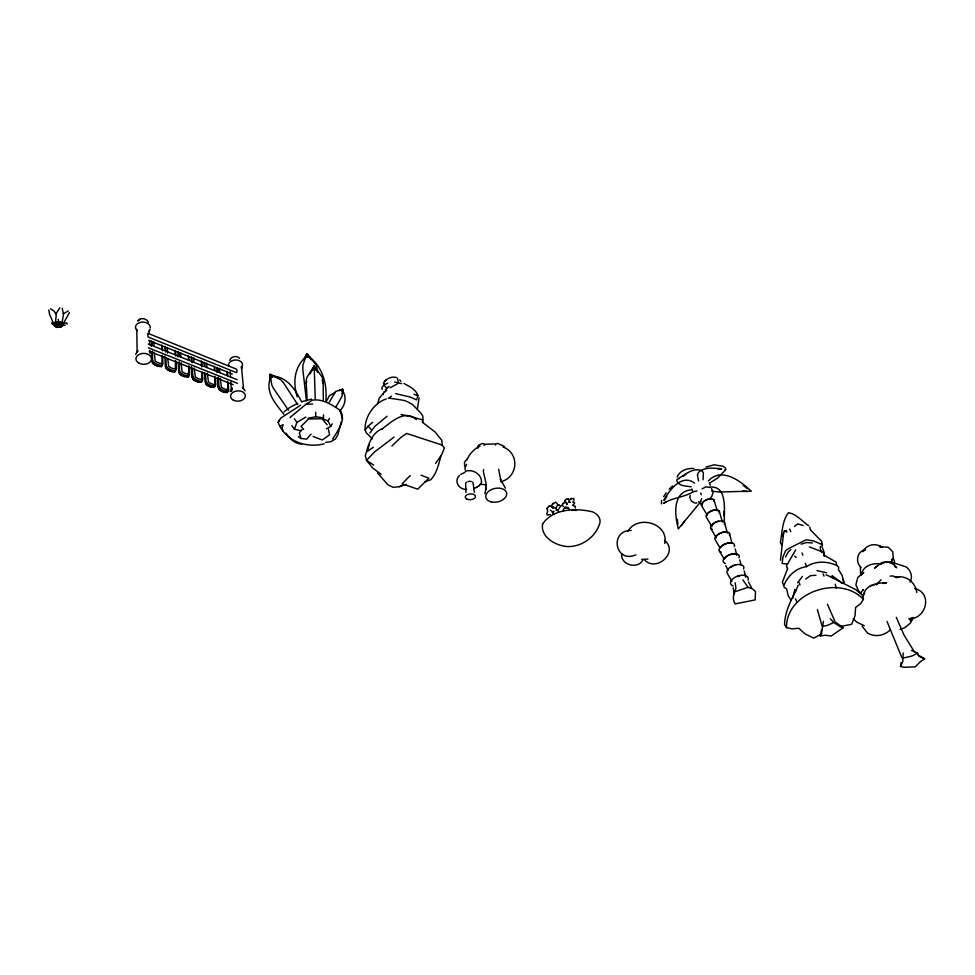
<?xml version="1.0" encoding="UTF-8"?>
<svg xmlns="http://www.w3.org/2000/svg" width="975" height="975" viewBox="0 0 975 975"><rect width="100%" height="100%" fill="white"/><g stroke="black" fill="none" stroke-linecap="round" stroke-linejoin="round"><path stroke-width="1.46" d="M824.131 556.347L824.131 552.398L821.949 546.634L822.437 544.781L821.559 541.149L810.639 530.107M860.34 567.011L860.645 573.507M823.448 621.294L821.62 632.982L820.292 636.017L825.155 635.249L831.285 635.993L843.241 627.693L835.368 622.099M903.167 652.945L902.838 661.318L900.486 666.425L903.813 667.29L915.269 666.863L920.181 661.83L924.641 658.807L917.548 654.664M48.823 309.952L49.603 314.425L54.112 324.724L57.647 323.773L58.939 322.481M661.428 503.892L661.611 500.382M423.077 421.822L422.797 416.02L420.859 413.12L412.51 404.467L407.075 401.529M821.754 633.713L813.784 638.162L805.082 633.908L798.818 628.266L791.944 628.826L786.484 627.608C786.082 591.886 839.999 574.336 863.423 599.345L860.706 603.586L855.599 607.437L855.063 615.603L851.687 624.305L841.303 626.316M894.209 564.306L894.477 561.161L893.258 558.334M820.414 546.378L820.219 548.62L821.498 551.984M384.101 382.614L383.87 385.04L381.92 387.562L382.127 389.561M780.475 560.247L783.571 532.996M553.215 508.28L551.911 506.659L552.118 504.367L553.276 503.161M724.34 520.601C724.132 509.328 727.301 485.416 709.91 487.122M621.709 553.568C620.21 564.793 637.382 569.827 642.83 560.162M419.067 397.812L417.398 409.073M820.292 636.017L821.608 629.521M465.892 492.558L465.672 484.027M217.206 367.404L217.084 372.572M217.352 371.012L217.632 368.928M664.767 543.355C668.947 523.343 637.662 514.337 628.01 531.156M204.019 364.516L204.36 362.237M703.06 479.773L703.365 472.924L702.195 470.876C693.188 466.757 684.45 475.239 677.016 479.468L676.76 480.346C678.271 486.33 686.4 486.001 691.263 486.805M191.015 359.3L191.38 357.008M900.486 666.425L901.083 662.756M178.267 351.743L178.023 356.947M178.388 355.4L178.73 353.291M164.629 348.709L165.031 346.418M151.649 341.031L151.308 346.259M306.345 356.338L306.857 353.62L311.391 359.495L306.857 353.62L303.566 359.58L305.723 357.337L306.857 353.62M484.916 493.606L486.196 487.317L485.782 489.438L485.952 482.966L483.356 471.376A7.739 5.094 -11.8 0 1 483.71 469.56M306.199 383.699L306.686 381.335M713.091 492.363L711.738 496.555L710.202 497.92M690.215 495.398L689.776 497.396L691.372 501.113L694.907 503.112L696.93 502.881M341.25 421.943L337.898 434.631L335.473 438.957L330.696 441.785L325.699 442.321M792.736 598.297L794.832 589.424M377.593 403.796L379.202 398.409L382.98 393.79M440.883 455.971C438.665 464.283 436.812 473.302 430.731 479.761L425.015 481.784M383.102 394.412L384.113 391.658M69.469 312.561L63.034 324.017M564.635 501.491L566.109 499.237L568.852 499.042M564.903 501.101L565.207 500.053M735.174 582.818L735.954 588.254C733.919 593.214 731.737 598.991 735.138 603.903L755.174 599.905L755.503 591.581L752.651 588.985L748.069 587.316L742.852 579.857M892.076 559.333L891.26 562.014L906.372 567.023C910.882 570.692 913.027 576.749 910.065 582.038M466.111 465.952L466.611 464.332M289.88 417.617L306.187 404.101L312.341 400.164C322.652 398.543 331.939 404.82 340.104 410.28C346.612 420.054 337.643 430.609 332.755 438.994M369.464 444.039L367.087 451.583L373.315 447.257M782.572 536.347L784.363 530.9L786.593 530.558M301.653 401.944C295.413 389.915 288.027 377.691 273.232 375.984L270.587 377.544C264.773 392.121 275.669 403.723 283.92 414.363M403.991 383.48C409.281 386.514 416.167 389.403 417.922 395.777L416.569 399.86L410.024 396.983L395.57 393.644M67.153 324.175L66.8 322.957L65.362 323.005L62.278 324.541L62.217 325.845L60.682 327.173L57.098 327.222L57.159 325.906L58.707 324.577L60.828 324.017M317.789 372.084L316.144 364.857L309.611 356.96L305.687 357.008L302.945 365.016L302.798 369.257L306.455 400.908M300.897 430.645L294.462 429.244L296.9 422.431L305.821 417.056M547.743 511.168L546.768 513.983L547.255 515.007L550.29 514.495M566.804 504.745L567.292 503.405M60.803 326.771L62.01 326.162L62.424 324.553L61.791 322.883L60.474 322.116L59.256 322.725L59.499 326.016L60.803 326.771L61.401 325.15M467.001 459.883C469.268 453.875 474.325 448.793 480.127 446.062M573.897 500.541L573.873 498.444L571.07 498.822M795.417 591.825L798.245 585.122M218.339 377.337L218.936 386.015L219.899 388.342L219.022 389.366A10.518 6.057 38.6 0 0 227.175 392.584L227.638 388.026M227.175 392.584L228.723 389.89L228.187 382.663M226.029 391.121L225.542 392.316A8.495 4.899 38.6 0 1 219.192 389.805L218.059 387.051L217.474 378.361M205.493 373.632L205.932 380.884L206.895 383.212L206.03 384.247A10.591 6.118 38.3 0 0 214.256 387.489L215.828 384.784L215.341 377.544M213.123 386.039L212.623 387.221A8.543 4.936 38.3 0 1 206.212 384.698L205.067 381.92L204.543 373.218M700.745 500.882L701.671 498.7M495.495 445.027L495.982 443.881L497.579 443.418L503.673 446.002L504.441 447.464M787.727 568.218L782.413 582.087L784.339 587.462L786.606 588.839L788.092 595.445L791.078 600.332M192.416 368.428L192.806 375.692L193.769 378.032L192.904 379.08A10.652 6.167 37.9 0 0 201.216 382.358L201.935 380.677M201.216 382.358L202.8 379.641L202.373 372.389M178.291 362.773L178.693 371.512L179.644 373.852A10.725 6.216 37.5 0 0 188.041 377.167L188.626 372.584M188.041 377.167L189.637 374.437L189.26 367.173M135.647 354.4L137.865 350.561L137.097 352.268L136.805 329.27M149.175 331.378L150.04 329.477M165.872 357.862L166.152 365.162L167.103 367.514L166.238 368.574A10.81 6.264 37.1 0 0 174.72 371.914L176.353 369.184L176.024 361.908M173.635 370.463L173.087 371.646A8.726 5.07 37.1 0 1 166.469 369.05L165.299 366.222L164.909 356.009M174.72 371.914L175.488 370.244M152.344 351.037L152.624 359.812L153.562 362.176L152.697 363.236A10.883 6.325 36.7 0 0 161.277 366.624L162.069 364.942M161.277 366.624L162.923 363.882L162.654 356.582M863.021 596.2L864.118 593.897M229.783 360.287C231.16 356.265 236.767 355.18 239.631 358.337M324.261 443.832C305.882 448.5 285.2 440.98 278.143 422.419L279.398 419.945M310.087 373.949L311.976 370.232M241.471 368.794L242.385 367.002M230.112 391.694L232.196 387.965L231.477 391.255L230.88 382.017M863.094 595.652C865.642 584.525 877.11 582.794 886.641 582.733L883.106 583.513M326.637 400.969L329.343 395.777L335.254 392.34M785.533 557.054L788.153 552.069L790.835 549.559M329.306 402.175L335.656 391.511L340.531 389.89L342.627 390.78C347.039 397.788 345.065 405.344 339.702 411.194M796.161 589.826C790.688 600.722 784.875 612.215 784.558 624.597L786.484 627.608M556.03 507.902L557.383 505.464M369.878 433.01L374.814 426.38L387.087 416.227M326.332 428.817L330.732 426.38L328.039 420.944L329.513 418.348M336.131 406.66L342.03 396.264L342.627 390.78M677.223 477.08C679.599 470.523 687.375 468 693.798 468.475M330.732 426.38L332.231 423.857M784.046 584.963C788.275 575.543 795.978 568.059 806.52 566.646C815.795 560.674 826.873 561.1 836.721 565.403L838.732 567.267L838.463 569.607L842.132 575.433L843.789 582.343L841.401 583.44M912.758 619.028L910.248 623.22L904.812 627.693L900.035 629.362M278.143 422.419L280.8 418.08L300.641 405.186M862.497 596.298L864.667 592.751M664.304 500.504L666.937 496.287M323.31 399.835L323.127 380.323L322.164 377.106L316.546 369.306L314.255 368.94L311.963 369.403L306.869 377.423L306.113 380.689L307.149 400.213M663.792 499.98C669.764 490.011 681.659 473.448 694.614 483.1M663.682 496.628L666.169 492.85M681.525 525.598L684.377 521.284M795.649 549.949L786.435 565.829L787.203 568.096M459.505 475.422C453.448 481.199 459.018 489.828 466.623 489.34M863.241 551.082C866.592 544.672 875.245 542.831 881.181 546.743M797.623 582.782L802.401 576.42M478.969 485.83L481.272 483.137C482.954 474.923 472.802 468.512 465.453 471.291M700.854 501.564L678.307 528.852C674.761 515.361 671.982 491.888 691.178 489.803M372.413 438.872L366.247 432.803L365.138 430.133L368.099 426.16L372.706 422.273M435.569 463.466L441.773 454.484L444.405 447.939L442.163 445.075L406.563 433.412L400.481 437.763L391.865 446.05M862.973 590.046L863.423 589.461L860.632 592.983M383.407 383.358C385.832 378.714 391.219 376.204 396.301 377.459M912.966 617.419L910.211 620.831L912.783 617.797L908.883 618.796C926.165 619.539 933.16 592.934 914.769 588.547M179.644 373.852L180.497 372.803L179.546 370.451L179.144 361.713M384.418 382.017L385.881 380.25L385.003 381.237M862.851 551.667L865.52 549.547C857.001 551.228 855.002 561.905 861.023 567.426M877.939 583.074L881.034 579.723M302.055 429.634L299.398 432.656L300.848 438.433L306.674 439.152L311.074 434.131M385.186 390.097L389.074 386.332M552.557 504.294L555.494 502.222L557.273 503.673M305.687 357.008C294.158 367.465 292.78 382.59 297.229 396.813M410.207 475.532L402.102 483.795L417.69 489.17L428.903 478.213L421.102 475.191M460.712 474.411L464.965 472.29M558.809 508.804L560.735 506.013L558.773 504.758M63.18 313.804L68.335 310.976M669.13 489.218L672.616 485.94M702.073 488.877L705.912 486.854L709.556 487.354M573.142 505.184L574.628 503.076L574.007 502.186M562.782 503.527L566.268 502.198M563.392 503.283L561.734 505.489L563.623 506.5M877.11 584.025L876.184 584.805L878.926 582.514M139.925 319.203L137.792 320.946C140.583 317.241 146.603 318.191 148.468 322.274M384.747 392.06L386.783 390.402M708.325 480.931C721.598 466.635 740.488 480.992 751.25 491.168L719.148 491.997L711.677 491.217M890.431 629.753C884.374 635.761 875.111 637.455 867.604 633.116L862.083 626.194M284.005 411.913L289.648 407.587M794.442 526.403L797.672 523.855L803.095 525.501M877.451 565.963L874.502 568.157L881.729 562.612C887.348 561.112 893.368 562.867 896.72 567.73L894.806 566.67M59.816 307.783L56.465 313.024L55.478 322.177L61.206 322.628L62.51 325.016L61.888 325.808L60.377 325.382L58.195 322.408M388.208 398.507L391.438 396.155M683.17 476.251L686.022 474.179M394.095 437.068L374.692 451.815L366.527 460.298L372.535 467.878L381.14 474.289M571.764 510.632L573.227 509.572L575.567 510.242M805.752 579.04L810.396 575.689L815.929 575.262M473.606 488.694L477.226 487.073M663.999 503.258L666.339 501.577M476.641 487.488L479.761 485.27M390.073 387.782L398.531 383.199M725.924 469.56L717.344 478.262L709.849 482.893M273.439 376.301L270.806 377.873L270.075 374.376L275.389 376.801L270.075 374.376L270.124 379.933M290.635 407.002L297.692 403.345M339.215 390.646L340.531 389.89M342.103 393.169L343.407 392.413M881.363 563.83L885.763 561.978L891.272 562.039L893.21 557.615L892.71 551.74L890.199 549.132L888.054 547.207L879.596 546.683L881.705 547.024L879.596 546L882.192 547.341M467.086 458.969L464.478 462.235L464.673 466.416M924.641 658.807L918.816 656.175L917.633 653.092L912.161 655.968L902.838 658.149M54.21 325.065L57.891 324.651L60.292 327.003L56.623 327.429L51.712 322.92L52.406 323.919M663.427 503.38C672.25 497.798 683.134 497.518 692.165 492.399M565.975 506.878L563.343 509.194L563.513 510.839M279.947 426.27L283.14 424.649L282.031 428.244L283.262 431.194M500.797 481.833C518.237 477.214 519.967 453.351 502.917 446.867M843.241 627.693L839.597 626.401L833.918 622.477L826.958 625.536L822.23 626.377M340.226 390.378L342.603 389.208L343.237 392.73M387.721 383.138L383.87 385.04L386.88 388.282M377.459 472.851L387.965 484.831L393.205 487.354L399.518 486.671L403.272 484.916M705.949 467.074L714.078 464.795L723.17 466.294L725.778 468.305M548.633 506.257L550.107 505.708L551.911 506.659M550.156 505.891L547.133 507.804L547.304 510.327M571.643 498.383L568.791 500.736L569.656 502.283M399.518 486.671L406.319 484.319M568.206 508.048L565.597 508.316L565.073 507.378M748.069 587.316L734.614 591.862M301.945 401.651L311.549 399.116M635.871 554.836C614.957 563.94 609.095 530.156 631.215 530.437M801.145 544.148L806.264 542.575L812.48 542.929M386.222 398.97C373.864 402.919 364.248 417.422 365.138 430.133M692.652 491.863L696.967 490.973M556.067 510.327L558.675 509.767M314.267 369.367L311.976 369.83L314.145 365.978L316.558 369.744L314.267 369.367L314.145 365.978L311.988 370.658L311.963 369.403M308.1 418.238L315.79 416.764L323.493 417.848L323.456 414.85M552.593 511.595L554.056 511.339M553.642 508.097L555.104 507.853L558.553 511.582M65.228 325.175L61.644 325.626M881.303 563.94C872.515 562.782 863.265 565.342 861.083 575.055L863.74 572.374L857.793 577.505L855.904 584.768L858.402 590.618L860.742 593.178M787.678 564.001L782.145 563.55L782.986 556.847L785.692 550.534L788.958 548.377L806.179 539.772L813.467 540.869L822.437 544.781M870.382 585.707L874.161 585.232M485.721 444.198L494.995 443.991M568.754 502.344L570.314 502.198M647.973 559.089L641.648 559.406M678.661 478.591L679.343 478.542M890.163 576.079L892.929 575.957L897.646 577.724M62.229 308.234L63.533 314.34L61.912 323.359C59.877 320.714 55.758 321.238 53.942 323.846L54.112 324.724M305.723 357.337L309.648 357.301M306.187 404.101L312.622 404.064M724.608 470.048L725.363 470.06M572.532 505.294L575.335 506.293L575.36 507.963M895.903 577.188L899.377 577.285L895.318 577.407C905.641 574.446 915.537 582.233 916.78 592.471M148.249 344.053L237.12 379.653M486.232 484.794L480.785 484.331M60.73 323.749L56.184 322.908M825.983 574.836L833.162 577.858M721.427 468.756C713.785 468.158 704.486 466.72 698.392 472.461L697.43 474.788L698.575 480.943M389.939 398.263L401.846 400.03M394.656 381.968L401.651 383.675M742.877 490.998L747.277 491.607M717.612 468.804L721.719 469.414M557.334 504.77L558.565 504.952M817.013 570.57L826.483 572.764M401.127 414.57L408.086 415.947M409.476 416.227L422.577 419.884M567.34 498.822L568.437 499.054M301.604 444.137C294.694 443.637 289.478 438.665 285.907 433.107M552.691 514.166L554.08 514.495M552.24 512.667L553.41 512.947M402.846 400.225L406.075 401.054M911.406 650.459L917.633 653.092M809.384 546.902L823.022 552.167L823.887 554.422M484.502 443.844L482.308 443.515L478.628 445.161L477.518 446.977L478.018 448.11M50.578 308.77L54.259 311.281L56.477 314.827M148.358 347.783L237.413 383.333M313.109 436.471L322.25 439.993L329.587 434.862L328.38 429.073M413.936 394.205L417.922 395.777M149.114 351.232L233.159 384.674M148.797 340.446L232.355 374.034M323.286 418.945L328.039 420.944M830.907 576.956L855.977 589.765L862.985 595.762L863.423 599.345M864.264 625.743L856.659 622.05L853.186 618.686M784.363 530.9L786.971 532.07M236.572 372.694L148.042 336.997A6.91 1.207 77.3 0 1 147.932 333.316L236.291 369.062A6.74 4.582 -17.3 0 1 236.888 371.78M422.114 422.041L435.143 432.035L441.87 440.408L442.163 445.075M273.232 375.984L280.642 379.75L283.128 382.273L297.716 404.625M551.46 507.134L552.533 507.695M823.57 554.86L836.111 562.124L836.721 565.403M552.362 511.692L553.264 512.204M569.437 509.438L567.767 507.183M550.266 510.193L551.497 510.937M373.73 465.148L366.527 460.298L365.259 455.861C368.306 445.404 371.195 432.997 382.553 428.573L381.591 429.232C391.389 422.248 404.576 408.793 416.398 419.64M832.077 575.616L840.438 581.953M298.362 436.69L300.848 438.433M743.218 485.379L747.459 488.682M574.897 509.73L575.969 510.583M830.286 618.845L833.918 622.477M808.592 525.659C802.169 521.32 796.477 514.057 788.507 512.704C782.06 520.747 782.23 532.691 780.353 542.49L781.597 544.818M794.686 556.177L796.258 557.481M702.256 505.135L698.612 501.638M644.39 559.735C656.212 572.764 679.319 552.167 664.499 540.345M270.075 374.376L271.928 376.179M368.099 426.16L371.572 429.963M566.268 502.783L567.133 503.746M303.664 429.439L301.08 426.416L308.539 418.994L322.055 418.726L327.125 424.844M399.713 379.872L400.908 381.31M309.611 356.96C323.03 368.136 327.112 383.809 325.906 400.774M914.623 652.165L904.044 635.139L896.293 617.309M505.452 488.195L500.37 479.164L500.918 480.809L498.639 469.182M291.83 425.527L294.462 429.244M572.776 501.698L573.288 502.442M288.466 410.183L273.305 388.135L271.818 385.015L270.587 377.544M294.365 418.763L296.9 422.431M245.091 390.817L242.507 387.355L243.518 388.867L241.447 366.271L241.532 367.892M710.69 528.292L716.393 537.968M719.282 550.826L724.218 559.223M316.546 370.134L317.947 372.56M547.194 508.499L547.718 509.438M707.338 515.348L701.488 505.538A6.849 2.986 -23.7 0 1 707.923 499.407A6.849 2.986 -23.7 0 1 713.81 501.528M711.287 525.501L706.168 516.945A7.178 3.218 -23.2 0 1 712.896 510.486A7.178 3.218 -23.2 0 1 719.123 512.862M720.074 548.035L715.065 539.589A7.849 3.754 -22 0 1 722.39 532.435A7.849 3.754 -22 0 1 729.373 535.421M748.495 581.941L751.518 587.633M834.685 620.88L827.434 604.232M397.386 378.117L398.409 382.468M725.778 565.719L728.167 570.351M711.494 488.633L712.53 490.657M731.92 581.405L727.179 573.129A8.897 4.692 -19.7 0 1 735.418 564.891A8.897 4.692 -19.7 0 1 743.62 569.034M823.046 573.861L824.033 576.103M795.429 598.882L797.184 602.44M342.603 419.36L340.104 410.28M790.749 531.728L789.701 529.108M179.181 372.645L179.851 374.315A8.665 5.021 37.5 0 0 184.616 376.655M709.41 483.052L710.227 485.197M691.86 488.95L692.664 491.132M805.313 563.379L806.52 566.646M802.852 555.25L802.035 552.996M901.924 657.759L887.031 621.453M717.283 510.827L713.932 499.834M817.367 609.533L821.913 625.56M799.963 585.024L799.317 582.672M722.402 522.027L719.245 511.046M700.72 493.07L701.269 494.788M727.387 533.167L724.425 522.222M474.398 492.424L473.07 482.954A3.754 2.157 -4.3 0 0 472.436 482.101M809.737 527L810.359 529.657M58.11 319.325L58.768 321.592M731.847 542.99L729.458 533.349M322.152 379.823L323.103 383.333M735.162 548.925L736.893 555.336M835.246 584.159L836.233 588.01M739.793 559.967L741.073 565.086M744.242 570.972L745.704 577.334M843.326 579.442L843.789 582.343M733.188 587.827L734.199 594.202M723.682 511.4L724.254 516.457M677.43 519.407L677.905 524.635M227.443 372.548L227.663 375.436M227.004 371.365L227.321 375.643M227.736 381.347L227.784 389.671A8.507 4.887 38.7 0 1 221.423 387.16L220.24 378.361M219.558 368.367L219.85 372.645M217.754 368.648L217.949 371.548M218.315 385.296L218.51 388.16M214.671 367.417L214.866 370.317M214.22 366.222L214.5 370.512M214.878 376.228L214.853 384.564A8.556 4.936 38.3 0 1 208.443 382.029L207.309 373.218M230.197 371.438L230.587 377.483M206.688 363.188L206.956 367.49M204.872 363.48L205.055 366.381M204.921 373.023L205.274 378.739M201.764 362.237L202.02 366.588M201.301 361.03L201.642 366.758M201.983 372.487L201.801 379.409A8.617 4.973 37.9 0 1 195.317 376.85L194.244 368.002M193.696 357.971L193.928 362.273M191.868 358.252L192.112 362.615M191.965 369.257L192.428 377.873M191.405 366.563L191.953 376.74L193.099 379.531A8.604 4.985 37.9 0 0 199.582 382.09M188.736 356.996L188.882 359.897M188.248 355.778L188.48 360.08M188.772 365.832L188.614 374.193A8.678 5.021 37.5 0 1 182.069 371.609L181.045 362.749M180.57 352.694L180.777 356.996M178.742 352.974L178.876 355.887M178.717 362.578L178.913 366.893M175.561 351.707L175.768 356.07M175.073 350.476L175.268 354.79M175.524 360.543L175.293 368.928A8.738 5.058 37.2 0 1 168.675 366.32L167.773 358.885M149.09 330.367L149.212 333.243M149.504 340.433L149.675 344.748M149.906 350.5L150.028 353.364M167.31 347.356L167.542 353.121M165.47 347.648L165.64 352.024M165.689 364.492L165.799 367.368M314.255 368.94L315.23 398.629M162.264 346.357L162.435 350.744M161.765 345.126L161.923 349.452M162.13 355.217L161.838 363.614A8.799 5.107 36.8 0 1 155.159 360.969L154.257 352.072M153.916 341.969L154.062 346.296M315.644 412.23L315.79 416.764M152.063 342.262L152.161 345.187M152.063 354.827L152.283 362.042M151.491 352.109L151.771 360.884L152.953 363.724A8.787 5.107 36.7 0 0 159.632 366.356M314.206 368.501L314.145 365.978L316.558 370.573L316.546 369.306M465.063 465.514L465.124 469.926M162.13 365.552A10.883 6.313 36.8 0 1 153.562 362.176M175.585 370.853A10.81 6.264 37.1 0 1 167.103 367.514M188.894 376.106A10.737 6.216 37.5 0 1 180.497 372.803M202.081 381.31A10.664 6.155 37.9 0 1 193.769 378.032M215.122 386.453A10.591 6.106 38.3 0 1 206.895 383.212M228.04 391.548A10.518 6.057 38.6 0 1 219.899 388.342M137.097 330.622A7.41 5.302 0.9 0 1 140.851 322.237A7.41 5.302 0.9 0 1 150.235 328.039M228.686 366.344A7.057 4.997 -2.9 0 1 235.231 359.982A7.057 4.997 -2.9 0 1 242.495 365.576M465.77 483.064A3.754 2.157 -4.3 0 1 466.586 482.186M467.951 481.565A3.754 2.157 -4.3 0 1 471.205 481.516M483.819 445.161A3.973 0.683 -23.5 0 1 485.002 444.978M552.264 507.402A3.083 1.938 -38.9 0 1 553.642 506.707M733.151 585.987A9.25 5.07 -18.7 0 1 732.079 579.491A9.25 5.07 -18.7 0 1 743.157 575.177A9.25 5.07 -18.7 0 1 748.02 580.186M737.319 576.53A7.105 3.815 -19.2 0 1 739.708 575.835M730.482 567.487A6.825 3.534 -20.1 0 1 732.359 566.268M733.419 565.78A6.825 3.534 -20.1 0 1 735.698 565.086M725.412 563.501A8.543 4.351 -20.6 0 1 724.559 557.858A8.543 4.351 -20.6 0 1 734.711 553.666A8.543 4.351 -20.6 0 1 739.038 557.858M724.852 558.59A6.545 3.266 -20.9 0 1 726.485 556.603M727.326 555.994A6.545 3.266 -20.9 0 1 735.321 554.214M721.256 552.179A8.202 4.046 -21.3 0 1 720.488 546.926A8.202 4.046 -21.3 0 1 730.202 542.819A8.202 4.046 -21.3 0 1 734.285 546.658M720.732 547.536A6.277 3.035 -21.6 0 1 725.01 544.05A6.277 3.035 -21.6 0 1 730.726 543.258M716.454 536.408A5.996 2.815 -22.3 0 1 720.537 533.081A5.996 2.815 -22.3 0 1 725.985 532.24M712.445 529.413A7.52 3.473 -22.6 0 1 711.86 524.842A7.52 3.473 -22.6 0 1 720.696 520.942A7.52 3.473 -22.6 0 1 724.315 524.16M711.945 526.695A5.728 2.596 -22.9 0 1 713.468 523.526A5.728 2.596 -22.9 0 1 718.709 521.198M707.411 513.996A5.472 2.401 -23.4 0 1 711.141 510.973A5.472 2.401 -23.4 0 1 716.04 510.071M702.585 503.965A5.204 2.218 -23.9 0 1 706.229 499.822A5.204 2.218 -23.9 0 1 712.03 499.59M342.603 389.208L342.457 391.085L340.36 390.207L342.603 389.208M542.527 524.233C540.467 537.712 556.871 546.353 568.486 546.597C582.684 546.512 596.627 536.128 600.052 522.271A22.388 14.028 -14 0 0 592.178 511.753C575.737 507.914 552.557 508.572 542.527 524.233M54.32 322.847L54.563 326.138L55.892 326.783L57.111 326.077L56.879 322.786L55.551 322.14L54.32 322.847M139.059 363.224A7.788 5.472 0.3 0 0 151.454 359.519A7.788 5.472 0.3 0 0 140.644 353.815A7.788 5.472 0.3 0 0 139.059 363.224M233.293 400.164A7.422 5.155 -3.3 0 0 245.286 396.606A7.422 5.155 -3.3 0 0 235.304 391.268A7.422 5.155 -3.3 0 0 233.293 400.164M466.672 498.981A5.094 2.888 -4.4 0 0 475.252 497.372A5.094 2.888 -4.4 0 0 469.182 494.033A5.094 2.888 -4.4 0 0 466.672 498.981M491.29 501.906A10.603 6.862 -11.9 0 0 506.695 493.703A10.603 6.862 -11.9 0 0 490.693 489.95A10.603 6.862 -11.9 0 0 491.29 501.906"/></g></svg>
